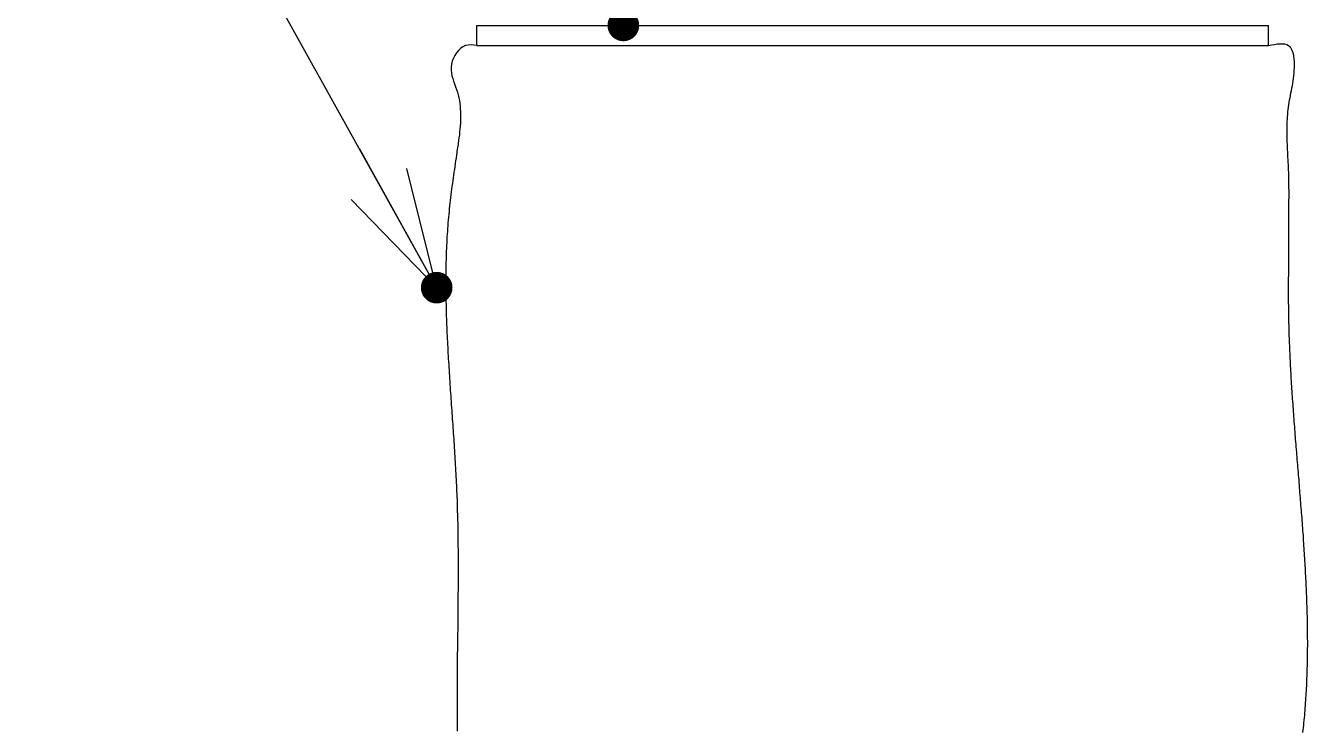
# Model space of a CAD drawing. Extents: x 443 to 1217, y -1921 to -677.
# Drawn here: x 545.45 to 566.47, y -747.11 to -735.54 of the extents above; entities that cross this region are included whole.
import ezdxf

# ---------------------------------------------------------------- set-up
doc = ezdxf.new("R2010")
doc.units = 0
doc.header["$MEASUREMENT"] = 0
doc.layers.get('0').update_dxf_attribs({"linetype": 'CONTINUOUS'})
doc.layers.add('3', color=8, linetype='CONTINUOUS')

msp = doc.modelspace()

# ---------------------------------------------------------------- linework, layer by layer
at = {"color": 7, "linetype": 'Continuous'}
msp.add_line((552.188, -739.844), (543.927, -724.991), dxfattribs=at)
at = {"color": 0}
for q in [(550.926, -737.574), (551.698, -737.888), (550.786, -738.395)]:
    msp.add_line((552.188, -739.844), q, dxfattribs=at)
at = {"color": 0, "const_width": 0.26}
for points in [[(555.185, -735.653, 1), (555.315, -735.428, 1), (555.185, -735.653)], [(552.122, -739.955, 1), (552.255, -739.733, 1), (552.122, -739.955)]]:
    msp.add_lwpolyline(points, format="xyb", dxfattribs=at)
at = {"layer": '3', "linetype": 'Continuous'}
for p, q in [((552.847, -735.869), (552.847, -735.544)), ((565.833, -735.869), (565.833, -735.544))]:
    msp.add_line(p, q, dxfattribs=at)
at = {"layer": '3', "color": 3, "linetype": 'Continuous'}
for p, q in [((552.847, -735.544), (565.833, -735.544)), ((552.847, -735.869), (565.833, -735.869))]:
    msp.add_line(p, q, dxfattribs=at)
at = {"layer": '3', "color": 3}
for p, q in [((552.512, -735.991), (552.485, -736.035)), ((552.545, -735.953), (552.512, -735.991)), ((552.581, -735.919), (552.545, -735.953)), ((552.619, -735.893), (552.581, -735.919)), ((552.661, -735.873), (552.619, -735.893)), ((552.706, -735.864), (552.661, -735.873)), ((552.752, -735.861), (552.706, -735.864)), ((552.8, -735.864), (552.752, -735.861)), ((552.848, -735.869), (552.8, -735.864)), ((565.833, -735.869), (565.881, -735.859)), ((565.881, -735.859), (565.928, -735.852)), ((565.928, -735.852), (565.974, -735.844)), ((565.974, -735.844), (566.018, -735.841)), ((566.018, -735.841), (566.059, -735.841)), ((566.059, -735.841), (566.097, -735.845)), ((566.097, -735.845), (566.132, -735.855)), ((566.132, -735.855), (566.161, -735.871)), ((566.161, -735.871), (566.186, -735.895)), ((566.186, -735.895), (566.206, -735.925)), ((566.206, -735.925), (566.222, -735.96)), ((566.222, -735.96), (566.234, -736)), ((566.234, -736), (566.243, -736.042)), ((552.431, -736.179), (552.425, -736.227)), ((552.425, -736.227), (552.425, -736.274)), ((552.443, -736.13), (552.431, -736.179)), ((552.462, -736.08), (552.443, -736.13)), ((552.485, -736.035), (552.462, -736.08)), ((566.243, -736.042), (566.249, -736.088)), ((566.249, -736.088), (566.253, -736.136)), ((566.253, -736.136), (566.253, -736.184)), ((566.253, -736.184), (566.253, -736.231)), ((552.425, -736.274), (552.429, -736.321)), ((552.429, -736.321), (552.438, -736.367)), ((552.438, -736.367), (552.451, -736.413)), ((552.451, -736.413), (552.465, -736.458)), ((566.237, -736.411), (566.231, -736.452)), ((566.243, -736.367), (566.237, -736.411)), ((566.247, -736.324), (566.243, -736.367)), ((566.25, -736.278), (566.247, -736.324)), ((566.253, -736.231), (566.25, -736.278)), ((552.465, -736.458), (552.482, -736.502)), ((552.482, -736.502), (552.498, -736.547)), ((552.498, -736.547), (552.514, -736.592)), ((552.514, -736.592), (552.528, -736.636)), ((552.528, -736.636), (552.54, -736.681)), ((566.202, -736.612), (566.195, -736.652)), ((566.21, -736.573), (566.202, -736.612)), ((566.218, -736.534), (566.21, -736.573)), ((566.224, -736.494), (566.218, -736.534)), ((566.231, -736.452), (566.224, -736.494)), ((552.54, -736.681), (552.551, -736.727)), ((552.551, -736.727), (552.56, -736.773)), ((552.56, -736.773), (552.568, -736.818)), ((552.568, -736.818), (552.573, -736.864)), ((566.159, -736.843), (566.153, -736.883)), ((566.165, -736.805), (566.159, -736.843)), ((566.172, -736.767), (566.165, -736.805)), ((566.18, -736.729), (566.172, -736.767)), ((566.187, -736.69), (566.18, -736.729)), ((566.195, -736.652), (566.187, -736.69)), ((552.573, -736.864), (552.576, -736.911)), ((552.576, -736.911), (552.58, -736.958)), ((552.58, -736.958), (552.581, -737.005)), ((552.581, -737.052), (552.58, -737.099)), ((552.581, -737.005), (552.581, -737.052)), ((566.138, -737.041), (566.136, -737.081)), ((566.141, -737.001), (566.138, -737.041)), ((566.145, -736.961), (566.141, -737.001)), ((566.149, -736.922), (566.145, -736.961)), ((566.153, -736.883), (566.149, -736.922)), ((552.57, -737.241), (552.565, -737.289)), ((552.574, -737.193), (552.57, -737.241)), ((552.577, -737.146), (552.574, -737.193)), ((552.58, -737.099), (552.577, -737.146)), ((566.133, -737.203), (566.132, -737.244)), ((566.132, -737.244), (566.132, -737.285)), ((566.134, -737.121), (566.133, -737.162)), ((566.133, -737.162), (566.133, -737.203)), ((566.136, -737.081), (566.134, -737.121)), ((552.54, -737.479), (552.534, -737.527)), ((552.548, -737.432), (552.54, -737.479)), ((552.553, -737.384), (552.548, -737.432)), ((552.56, -737.336), (552.553, -737.384)), ((552.565, -737.289), (552.56, -737.336)), ((566.132, -737.285), (566.133, -737.326)), ((566.133, -737.326), (566.133, -737.368)), ((566.133, -737.368), (566.134, -737.41)), ((566.134, -737.41), (566.135, -737.451)), ((566.135, -737.451), (566.137, -737.493)), ((552.513, -737.668), (552.506, -737.715)), ((552.52, -737.622), (552.513, -737.668)), ((552.527, -737.574), (552.52, -737.622)), ((552.534, -737.527), (552.527, -737.574)), ((566.137, -737.493), (566.138, -737.535)), ((566.138, -737.535), (566.14, -737.577)), ((566.14, -737.577), (566.142, -737.619)), ((566.142, -737.619), (566.145, -737.661)), ((566.145, -737.661), (566.146, -737.703)), ((552.478, -737.903), (552.472, -737.95)), ((552.485, -737.856), (552.478, -737.903)), ((552.492, -737.809), (552.485, -737.856)), ((552.499, -737.762), (552.492, -737.809)), ((552.506, -737.715), (552.499, -737.762)), ((566.146, -737.703), (566.148, -737.745)), ((566.148, -737.745), (566.15, -737.787)), ((566.15, -737.787), (566.152, -737.83)), ((566.152, -737.83), (566.154, -737.871)), ((566.154, -737.871), (566.156, -737.912)), ((552.452, -738.089), (552.446, -738.135)), ((552.459, -738.042), (552.452, -738.089)), ((552.465, -737.996), (552.459, -738.042)), ((552.472, -737.95), (552.465, -737.996)), ((566.156, -737.912), (566.158, -737.955)), ((566.158, -737.955), (566.159, -737.996)), ((566.159, -737.996), (566.16, -738.038)), ((566.16, -738.038), (566.161, -738.08)), ((566.161, -738.08), (566.161, -738.122)), ((566.161, -738.122), (566.162, -738.163)), ((552.422, -738.32), (552.416, -738.366)), ((552.427, -738.274), (552.422, -738.32)), ((552.434, -738.227), (552.427, -738.274)), ((552.439, -738.182), (552.434, -738.227)), ((552.446, -738.135), (552.439, -738.182)), ((566.162, -738.163), (566.162, -738.205)), ((566.162, -738.205), (566.163, -738.245)), ((566.163, -738.245), (566.163, -738.286)), ((566.163, -738.286), (566.163, -738.328)), ((566.163, -738.328), (566.163, -738.369)), ((552.4, -738.504), (552.395, -738.551)), ((552.405, -738.458), (552.4, -738.504)), ((552.411, -738.413), (552.405, -738.458)), ((552.416, -738.366), (552.411, -738.413)), ((566.162, -738.492), (566.161, -738.533)), ((566.161, -738.533), (566.161, -738.574)), ((566.163, -738.369), (566.162, -738.409)), ((566.162, -738.409), (566.162, -738.451)), ((566.162, -738.451), (566.162, -738.492)), ((552.378, -738.735), (552.374, -738.781)), ((552.381, -738.69), (552.378, -738.735)), ((552.386, -738.643), (552.381, -738.69)), ((552.391, -738.597), (552.386, -738.643)), ((552.395, -738.551), (552.391, -738.597)), ((566.16, -738.697), (566.159, -738.737)), ((566.159, -738.737), (566.159, -738.779)), ((566.161, -738.615), (566.16, -738.656)), ((566.16, -738.656), (566.16, -738.697)), ((566.161, -738.574), (566.161, -738.615)), ((552.364, -738.919), (552.361, -738.966)), ((552.367, -738.874), (552.364, -738.919)), ((552.37, -738.828), (552.367, -738.874)), ((552.374, -738.781), (552.37, -738.828)), ((566.159, -738.82), (566.158, -738.861)), ((566.158, -738.861), (566.158, -738.902)), ((566.158, -738.902), (566.158, -738.943)), ((566.158, -738.943), (566.158, -738.984)), ((566.159, -738.779), (566.159, -738.82)), ((552.351, -739.151), (552.349, -739.197)), ((552.353, -739.105), (552.351, -739.151)), ((552.355, -739.058), (552.353, -739.105)), ((552.357, -739.012), (552.355, -739.058)), ((552.361, -738.966), (552.357, -739.012)), ((566.158, -738.984), (566.158, -739.025)), ((566.158, -739.025), (566.158, -739.067)), ((566.158, -739.067), (566.158, -739.108)), ((566.158, -739.108), (566.158, -739.149)), ((566.158, -739.149), (566.158, -739.19)), ((552.342, -739.382), (552.341, -739.428)), ((552.343, -739.336), (552.342, -739.382)), ((552.345, -739.29), (552.343, -739.336)), ((552.346, -739.243), (552.345, -739.29)), ((552.349, -739.197), (552.346, -739.243)), ((566.158, -739.19), (566.158, -739.231)), ((566.158, -739.231), (566.158, -739.273)), ((566.158, -739.273), (566.158, -739.314)), ((566.158, -739.314), (566.158, -739.355)), ((566.158, -739.355), (566.158, -739.396)), ((552.339, -739.567), (552.338, -739.614)), ((552.34, -739.474), (552.339, -739.521)), ((552.339, -739.521), (552.339, -739.567)), ((552.341, -739.428), (552.34, -739.474)), ((566.158, -739.396), (566.158, -739.437)), ((566.158, -739.437), (566.158, -739.479)), ((566.158, -739.479), (566.158, -739.52)), ((566.158, -739.52), (566.158, -739.561)), ((566.158, -739.561), (566.158, -739.602)), ((552.338, -739.614), (552.338, -739.659)), ((552.338, -739.659), (552.338, -739.706)), ((552.338, -739.706), (552.338, -739.753)), ((552.338, -739.753), (552.338, -739.799)), ((552.338, -739.799), (552.338, -739.846)), ((566.158, -739.643), (566.157, -739.685)), ((566.157, -739.685), (566.157, -739.726)), ((566.157, -739.726), (566.157, -739.766)), ((566.157, -739.766), (566.157, -739.808)), ((566.158, -739.602), (566.158, -739.643)), ((552.338, -739.846), (552.338, -739.892)), ((552.338, -739.892), (552.339, -739.938)), ((552.339, -739.938), (552.339, -739.984)), ((552.339, -739.984), (552.34, -740.031)), ((566.157, -739.808), (566.157, -739.849)), ((566.157, -739.849), (566.157, -739.891)), ((566.157, -739.891), (566.157, -739.932)), ((566.157, -739.932), (566.157, -739.972)), ((566.157, -739.972), (566.157, -740.014)), ((566.157, -740.014), (566.157, -740.055)), ((552.34, -740.031), (552.341, -740.078)), ((552.341, -740.078), (552.342, -740.124)), ((552.342, -740.124), (552.343, -740.171)), ((552.343, -740.171), (552.344, -740.217)), ((552.344, -740.217), (552.345, -740.263)), ((566.157, -740.055), (566.157, -740.097)), ((566.157, -740.097), (566.158, -740.137)), ((566.158, -740.137), (566.158, -740.178)), ((566.158, -740.178), (566.158, -740.22)), ((566.158, -740.22), (566.159, -740.261)), ((552.345, -740.263), (552.346, -740.31)), ((552.346, -740.31), (552.349, -740.357)), ((552.349, -740.357), (552.35, -740.404)), ((552.35, -740.404), (552.352, -740.45)), ((566.159, -740.261), (566.16, -740.302)), ((566.16, -740.302), (566.16, -740.344)), ((566.16, -740.344), (566.161, -740.385)), ((566.161, -740.385), (566.162, -740.426)), ((566.162, -740.426), (566.163, -740.467)), ((552.352, -740.45), (552.353, -740.496)), ((552.353, -740.496), (552.355, -740.543)), ((552.355, -740.543), (552.357, -740.59)), ((552.357, -740.59), (552.359, -740.636)), ((552.359, -740.636), (552.362, -740.683)), ((566.163, -740.467), (566.164, -740.508)), ((566.164, -740.508), (566.165, -740.55)), ((566.165, -740.55), (566.166, -740.591)), ((566.166, -740.591), (566.168, -740.633)), ((566.168, -740.633), (566.17, -740.674)), ((552.362, -740.683), (552.364, -740.73)), ((552.364, -740.73), (552.366, -740.777)), ((552.366, -740.777), (552.369, -740.823)), ((552.369, -740.823), (552.371, -740.87)), ((566.17, -740.674), (566.171, -740.716)), ((566.171, -740.716), (566.172, -740.757)), ((566.172, -740.757), (566.174, -740.798)), ((566.174, -740.798), (566.175, -740.84)), ((566.175, -740.84), (566.177, -740.881)), ((552.371, -740.87), (552.374, -740.917)), ((552.374, -740.917), (552.377, -740.964)), ((552.377, -740.964), (552.379, -741.01)), ((552.379, -741.01), (552.382, -741.057)), ((552.382, -741.057), (552.385, -741.103)), ((566.177, -740.881), (566.18, -740.923)), ((566.18, -740.923), (566.182, -740.964)), ((566.182, -740.964), (566.183, -741.005)), ((566.183, -741.005), (566.185, -741.047)), ((566.185, -741.047), (566.187, -741.088)), ((552.385, -741.103), (552.388, -741.15)), ((552.388, -741.15), (552.391, -741.197)), ((552.391, -741.197), (552.393, -741.244)), ((552.393, -741.244), (552.397, -741.291)), ((566.187, -741.088), (566.189, -741.13)), ((566.189, -741.13), (566.192, -741.171)), ((566.192, -741.171), (566.194, -741.212)), ((566.194, -741.212), (566.196, -741.254)), ((566.196, -741.254), (566.199, -741.295)), ((552.397, -741.291), (552.4, -741.338)), ((552.4, -741.338), (552.403, -741.385)), ((552.403, -741.385), (552.406, -741.433)), ((552.406, -741.433), (552.41, -741.479)), ((552.41, -741.479), (552.412, -741.526)), ((566.199, -741.295), (566.201, -741.337)), ((566.201, -741.337), (566.204, -741.378)), ((566.204, -741.378), (566.206, -741.42)), ((566.206, -741.42), (566.209, -741.461)), ((566.209, -741.461), (566.211, -741.502)), ((552.412, -741.526), (552.415, -741.573)), ((552.415, -741.573), (552.418, -741.62)), ((552.418, -741.62), (552.422, -741.667)), ((552.422, -741.667), (552.425, -741.714)), ((566.211, -741.502), (566.214, -741.545)), ((566.214, -741.545), (566.217, -741.586)), ((566.217, -741.586), (566.22, -741.628)), ((566.22, -741.628), (566.222, -741.669)), ((566.222, -741.669), (566.225, -741.711)), ((552.425, -741.714), (552.428, -741.762)), ((552.428, -741.762), (552.431, -741.809)), ((552.431, -741.809), (552.435, -741.855)), ((552.435, -741.855), (552.438, -741.902)), ((552.438, -741.902), (552.441, -741.95)), ((566.225, -741.711), (566.229, -741.752)), ((566.229, -741.752), (566.231, -741.793)), ((566.231, -741.793), (566.234, -741.835)), ((566.234, -741.835), (566.237, -741.876)), ((566.237, -741.876), (566.241, -741.918)), ((552.441, -741.95), (552.444, -741.997)), ((552.444, -741.997), (552.448, -742.044)), ((552.448, -742.044), (552.451, -742.091)), ((552.451, -742.091), (552.454, -742.139)), ((566.241, -741.918), (566.243, -741.96)), ((566.243, -741.96), (566.246, -742.002)), ((566.246, -742.002), (566.249, -742.043)), ((566.249, -742.043), (566.253, -742.084)), ((566.253, -742.084), (566.256, -742.126)), ((552.454, -742.139), (552.458, -742.186)), ((552.458, -742.186), (552.461, -742.234)), ((552.461, -742.234), (552.464, -742.281)), ((552.464, -742.281), (552.467, -742.327)), ((566.256, -742.126), (566.259, -742.167)), ((566.259, -742.167), (566.262, -742.209)), ((566.262, -742.209), (566.266, -742.251)), ((566.266, -742.251), (566.269, -742.292)), ((566.269, -742.292), (566.272, -742.334)), ((552.467, -742.327), (552.471, -742.375)), ((552.471, -742.375), (552.474, -742.422)), ((552.474, -742.422), (552.476, -742.47)), ((552.476, -742.47), (552.479, -742.517)), ((552.479, -742.517), (552.483, -742.565)), ((566.272, -742.334), (566.275, -742.375)), ((566.275, -742.375), (566.279, -742.417)), ((566.279, -742.417), (566.282, -742.458)), ((566.282, -742.458), (566.285, -742.5)), ((566.285, -742.5), (566.289, -742.542)), ((552.483, -742.565), (552.486, -742.612)), ((552.486, -742.612), (552.488, -742.66)), ((552.488, -742.66), (552.491, -742.707)), ((552.491, -742.707), (552.494, -742.755)), ((566.289, -742.542), (566.292, -742.583)), ((566.292, -742.583), (566.296, -742.625)), ((566.296, -742.625), (566.299, -742.666)), ((566.299, -742.666), (566.303, -742.708)), ((566.303, -742.708), (566.306, -742.749)), ((552.494, -742.755), (552.497, -742.803)), ((552.497, -742.803), (552.499, -742.849)), ((552.499, -742.849), (552.502, -742.897)), ((552.502, -742.897), (552.504, -742.945)), ((552.504, -742.945), (552.507, -742.992)), ((566.306, -742.749), (566.309, -742.791)), ((566.309, -742.791), (566.313, -742.833)), ((566.313, -742.833), (566.316, -742.874)), ((566.316, -742.874), (566.319, -742.916)), ((566.319, -742.916), (566.323, -742.957)), ((566.323, -742.957), (566.327, -742.999)), ((552.507, -742.992), (552.509, -743.04)), ((552.509, -743.04), (552.511, -743.088)), ((552.511, -743.088), (552.513, -743.136)), ((552.513, -743.136), (552.515, -743.183)), ((566.327, -742.999), (566.33, -743.04)), ((566.33, -743.04), (566.333, -743.082)), ((566.333, -743.082), (566.336, -743.123)), ((566.336, -743.123), (566.34, -743.165)), ((566.34, -743.165), (566.343, -743.207)), ((552.515, -743.183), (552.517, -743.231)), ((552.517, -743.231), (552.52, -743.279)), ((552.52, -743.279), (552.522, -743.327)), ((552.522, -743.327), (552.523, -743.375)), ((552.523, -743.375), (552.525, -743.423)), ((566.343, -743.207), (566.346, -743.248)), ((566.346, -743.248), (566.35, -743.29)), ((566.35, -743.29), (566.353, -743.331)), ((566.353, -743.331), (566.356, -743.373)), ((566.356, -743.373), (566.359, -743.414)), ((552.525, -743.423), (552.526, -743.471)), ((552.526, -743.471), (552.527, -743.519)), ((552.527, -743.519), (552.529, -743.567)), ((552.529, -743.567), (552.531, -743.614)), ((566.359, -743.414), (566.363, -743.455)), ((566.363, -743.455), (566.366, -743.497)), ((566.366, -743.497), (566.369, -743.538)), ((566.369, -743.538), (566.372, -743.58)), ((566.372, -743.58), (566.376, -743.622)), ((552.531, -743.614), (552.532, -743.661)), ((552.532, -743.661), (552.533, -743.709)), ((552.533, -743.709), (552.534, -743.757)), ((552.534, -743.757), (552.535, -743.805)), ((566.376, -743.622), (566.379, -743.663)), ((566.379, -743.663), (566.382, -743.705)), ((566.382, -743.705), (566.386, -743.746)), ((566.386, -743.746), (566.389, -743.788)), ((566.389, -743.788), (566.391, -743.829)), ((552.535, -743.805), (552.535, -743.854)), ((552.535, -743.854), (552.536, -743.902)), ((552.536, -743.902), (552.537, -743.95)), ((552.537, -743.95), (552.537, -743.998)), ((552.537, -743.998), (552.538, -744.046)), ((566.391, -743.829), (566.394, -743.871)), ((566.394, -743.871), (566.398, -743.912)), ((566.398, -743.912), (566.4, -743.953)), ((566.4, -743.953), (566.403, -743.995)), ((566.403, -743.995), (566.406, -744.036)), ((552.538, -744.046), (552.538, -744.094)), ((552.538, -744.094), (552.539, -744.141)), ((552.539, -744.141), (552.539, -744.189)), ((552.539, -744.189), (552.539, -744.237)), ((566.406, -744.036), (566.408, -744.078)), ((566.408, -744.078), (566.412, -744.119)), ((566.412, -744.119), (566.414, -744.16)), ((566.414, -744.16), (566.417, -744.202)), ((566.417, -744.202), (566.419, -744.243)), ((552.539, -744.237), (552.539, -744.285)), ((552.539, -744.285), (552.54, -744.333)), ((552.54, -744.333), (552.54, -744.381)), ((552.54, -744.381), (552.54, -744.429)), ((552.54, -744.429), (552.54, -744.477)), ((566.419, -744.243), (566.421, -744.285)), ((566.421, -744.285), (566.425, -744.326)), ((566.425, -744.326), (566.427, -744.368)), ((566.427, -744.368), (566.429, -744.409)), ((566.429, -744.409), (566.431, -744.449)), ((552.54, -744.619), (552.539, -744.667)), ((552.54, -744.477), (552.54, -744.524)), ((552.54, -744.524), (552.54, -744.571)), ((552.54, -744.571), (552.54, -744.619)), ((566.431, -744.449), (566.433, -744.491)), ((566.433, -744.491), (566.436, -744.532)), ((566.436, -744.532), (566.438, -744.574)), ((566.438, -744.574), (566.44, -744.615)), ((566.44, -744.615), (566.442, -744.656)), ((552.539, -744.81), (552.538, -744.857)), ((552.539, -744.667), (552.539, -744.715)), ((552.539, -744.715), (552.539, -744.762)), ((552.539, -744.762), (552.539, -744.81)), ((566.442, -744.656), (566.444, -744.698)), ((566.444, -744.698), (566.447, -744.739)), ((566.447, -744.739), (566.448, -744.779)), ((566.448, -744.779), (566.45, -744.821)), ((566.45, -744.821), (566.452, -744.862)), ((552.537, -745.046), (552.536, -745.093)), ((552.538, -744.952), (552.537, -745)), ((552.537, -745), (552.537, -745.046)), ((552.538, -744.857), (552.538, -744.905)), ((552.538, -744.905), (552.538, -744.952)), ((566.452, -744.862), (566.453, -744.904)), ((566.453, -744.904), (566.455, -744.945)), ((566.455, -744.945), (566.456, -744.985)), ((566.456, -744.985), (566.457, -745.027)), ((566.457, -745.027), (566.46, -745.068)), ((552.536, -745.188), (552.535, -745.235)), ((552.535, -745.235), (552.535, -745.282)), ((552.536, -745.093), (552.536, -745.141)), ((552.536, -745.141), (552.536, -745.188)), ((566.46, -745.068), (566.461, -745.11)), ((566.461, -745.11), (566.462, -745.15)), ((566.462, -745.15), (566.463, -745.191)), ((566.463, -745.191), (566.464, -745.233)), ((566.464, -745.233), (566.465, -745.273)), ((552.533, -745.469), (552.532, -745.515)), ((552.534, -745.376), (552.533, -745.422)), ((552.533, -745.422), (552.533, -745.469)), ((552.535, -745.282), (552.534, -745.329)), ((552.534, -745.329), (552.534, -745.376)), ((566.465, -745.273), (566.465, -745.315)), ((566.465, -745.315), (566.466, -745.356)), ((566.466, -745.356), (566.467, -745.396)), ((566.467, -745.396), (566.467, -745.438)), ((566.467, -745.438), (566.468, -745.479)), ((566.468, -745.479), (566.468, -745.519)), ((552.531, -745.609), (552.529, -745.655)), ((552.529, -745.655), (552.529, -745.701)), ((552.532, -745.562), (552.531, -745.609)), ((552.532, -745.515), (552.532, -745.562)), ((566.468, -745.519), (566.468, -745.561)), ((566.468, -745.561), (566.468, -745.601)), ((566.468, -745.601), (566.469, -745.643)), ((566.469, -745.643), (566.469, -745.683)), ((566.469, -745.683), (566.469, -745.724)), ((552.528, -745.793), (552.527, -745.839)), ((552.527, -745.839), (552.527, -745.885)), ((552.527, -745.885), (552.527, -745.93)), ((552.529, -745.701), (552.528, -745.747)), ((552.528, -745.747), (552.528, -745.793)), ((566.468, -745.846), (566.467, -745.888)), ((566.467, -745.888), (566.467, -745.928)), ((566.469, -745.724), (566.468, -745.765)), ((566.468, -745.765), (566.468, -745.806)), ((566.468, -745.806), (566.468, -745.846)), ((552.526, -746.022), (552.525, -746.068)), ((552.525, -746.068), (552.525, -746.112)), ((552.527, -745.93), (552.526, -745.976)), ((552.526, -745.976), (552.526, -746.022)), ((566.463, -746.092), (566.462, -746.132)), ((566.464, -746.051), (566.463, -746.092)), ((566.465, -746.01), (566.464, -746.051)), ((566.466, -745.97), (566.465, -746.01)), ((566.467, -745.928), (566.466, -745.97)), ((552.524, -746.292), (552.523, -746.337)), ((552.525, -746.158), (552.524, -746.203)), ((552.524, -746.203), (552.524, -746.247)), ((552.524, -746.247), (552.524, -746.292)), ((552.525, -746.112), (552.525, -746.158)), ((566.456, -746.294), (566.454, -746.336)), ((566.457, -746.254), (566.456, -746.294)), ((566.46, -746.214), (566.457, -746.254)), ((566.461, -746.173), (566.46, -746.214)), ((566.462, -746.132), (566.461, -746.173)), ((552.523, -746.337), (552.523, -746.382)), ((552.523, -746.382), (552.523, -746.426)), ((552.523, -746.426), (552.523, -746.471)), ((552.523, -746.471), (552.523, -746.514)), ((552.523, -746.514), (552.523, -746.559)), ((566.447, -746.498), (566.444, -746.538)), ((566.449, -746.457), (566.447, -746.498)), ((566.451, -746.416), (566.449, -746.457)), ((566.453, -746.376), (566.451, -746.416)), ((566.454, -746.336), (566.453, -746.376)), ((552.523, -746.559), (552.523, -746.603)), ((552.523, -746.603), (552.523, -746.646)), ((552.523, -746.646), (552.523, -746.69)), ((552.523, -746.69), (552.523, -746.734)), ((552.523, -746.734), (552.523, -746.777)), ((566.43, -746.74), (566.427, -746.78)), ((566.433, -746.7), (566.43, -746.74)), ((566.436, -746.659), (566.433, -746.7)), ((566.439, -746.619), (566.436, -746.659)), ((566.441, -746.579), (566.439, -746.619)), ((566.444, -746.538), (566.441, -746.579)), ((552.523, -746.777), (552.524, -746.821)), ((552.524, -746.821), (552.524, -746.863)), ((552.524, -746.863), (552.524, -746.907)), ((552.524, -746.907), (552.524, -746.949)), ((552.524, -746.949), (552.525, -746.993)), ((566.413, -746.942), (566.408, -746.982)), ((566.416, -746.901), (566.413, -746.942)), ((566.42, -746.861), (566.416, -746.901)), ((566.424, -746.821), (566.42, -746.861)), ((566.427, -746.78), (566.424, -746.821)), ((552.525, -746.993), (552.525, -747.035)), ((552.525, -747.035), (552.525, -747.078)), ((552.525, -747.078), (552.526, -747.12)), ((566.396, -747.103), (566.391, -747.143)), ((566.401, -747.063), (566.396, -747.103)), ((566.404, -747.022), (566.401, -747.063)), ((566.408, -746.982), (566.404, -747.022))]:
    msp.add_line(p, q, dxfattribs=at)

doc.saveas('drawing.dxf')
